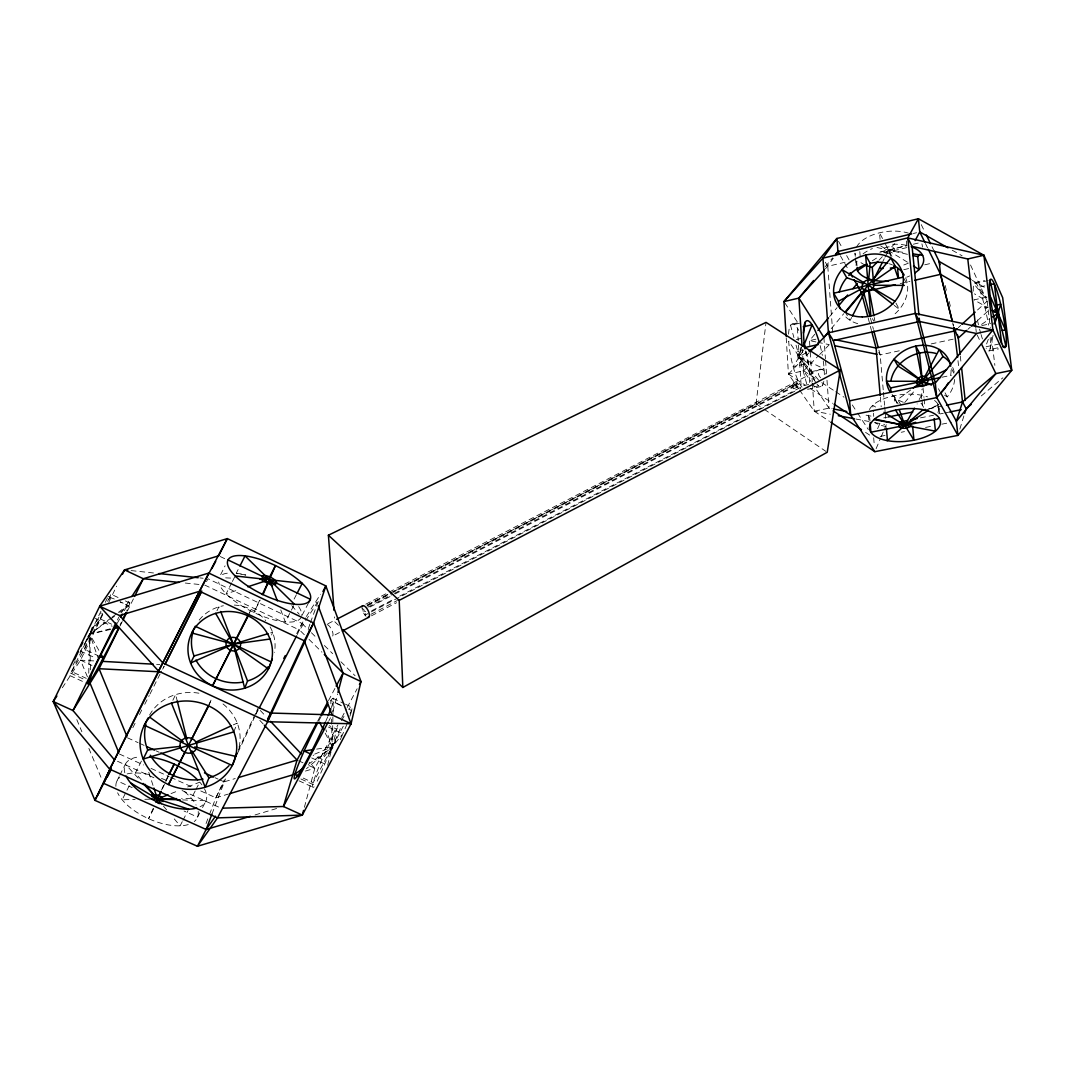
<?xml version="1.0" encoding="UTF-8"?>
<svg xmlns="http://www.w3.org/2000/svg" width="1065" height="1065" viewBox="0 0 1065 1065"><rect width="100%" height="100%" fill="white"/><g stroke="black" fill="none" stroke-linecap="round" stroke-linejoin="round"><path stroke-width="0.75" stroke-dasharray="5 3.75" d="M332.892 716.865L332.307 746.805L306.467 768.664M332.919 715.201L333.185 701.902L341.692 705.882M88.754 673.24L89.74 634.194L110.56 618.326M921.571 398.616L921.997 389.178M367.265 605.04L756.043 403.702L766.041 322.375M392.958 591.954L792.773 384.878L796.687 387.474L797.312 383.041C791.974 379.992 791.588 388.858 795.076 391.055L365.015 615.131L365.708 611.523L361.98 607.995L362.619 610.817A6.483 2.556 62.5 0 0 365.987 616.209M800.933 347.336L799.269 356.868L816.11 382.934M993.086 335.355L989.957 349.506L997.918 347.816M801.492 347.35L799.269 356.868L820.543 382.441M327.634 765.296L336.753 729.179L329.271 725.691M332.879 711.633L337.552 693.954M304.39 807.283L314.841 768.264L337.911 724.906M959.845 429.115L964.184 414.977M308.384 628.643L309.915 624.09M310.434 622.572L319.274 598.597M297.348 634.514L301.967 623.424L305.509 617.86M92.256 627.112L84.375 649.317L97.408 655.348M255.853 714.069L257.504 709.583M988.333 339.242L985.511 346.87L1000.035 343.782M211.935 814.126L225.5 778.901M206.051 823.538L208.926 815.963M209.512 814.459L215.849 797.792L224.289 779.86M233.807 731.881L237.242 723.082L232.809 725.119M271.588 634.98L272.64 632.277L269.551 633.209M876.109 448.685L880.569 438.208M881.208 436.717L886.293 424.735M877.6 428.729L880.223 422.712M208.673 705.909L211.802 698.8M248.744 614.611L251.047 609.38L249.583 612.242M317.184 781.204L341.745 725.305M87.104 638.601L86.012 641.316L93.454 627.099L92.375 628.51L87.876 636.977L100.057 618.818L111.599 624.197M153.254 808.335L148.567 818.692L154.305 807.47M161.507 790.07L164.662 783.068M237.974 752.383L254.615 717.025M238.36 749.96L258.05 708.092M259.501 600.567L253.856 612.481L260.18 600.074M162.333 788.845L165.115 783.028M165.807 781.577L168.59 775.759M100.935 611.243L71.515 671.562L86.252 678.338M105.275 602.337L107.445 597.878M62.342 687.75L80.514 660.167L102.906 614.292M108.697 602.457L116.644 586.176M117.43 620.003L118.881 617.034M120.105 625.94L122.275 621.521M127.347 611.19L133.884 597.918M172.85 700.291L175.645 694.606L177.256 700.97M216.954 610.764L218.884 606.85L220.069 609.926M208.793 704.657L211.695 698.826M119.094 776.638L117.017 780.791L132.18 787.621M119.799 775.253L125.364 764.191L139.741 779.806M220.655 574.661L225.088 565.835M141.405 761.102L135.415 772.964L142.87 781.79M245.735 575.087L236.27 573.236L238.454 568.896M129.224 785.77L122.156 799.775L135.122 799.495M231.704 582.848L226.139 593.857L238.493 589.81M232.396 581.463L235.179 575.965M882.792 261.537L884.243 258.675M884.975 257.251L888.596 250.102L906.768 245.443L906.288 240.53M132.819 727.701L135.055 723.308M139.528 714.535L141.712 709.982M144.747 704.298L149.233 695.525M149.979 694.061L160.402 673.346M162.652 669.193L164.143 666.264L161.148 671.882M165.927 780.272L168.177 775.866M851.681 317.463L850.176 320.392L846.222 313.789M195.188 790.962L191.407 798.311L181.556 798.524M195.947 789.485L199.741 782.136A44.304 20.701 24.4 0 1 201.911 784.838M294.113 599.062L296.336 594.763M182.261 821.661L180.118 825.828L172.836 817.214M182.98 820.276L187.986 810.558M293.687 605.705L285.313 621.947L280.761 609.872M199.688 813.021L197.571 817.121L184.059 811.024M202.523 807.576L206.051 800.747L181.756 799.882M302.114 615.264L308.877 602.218M296.669 633.635L301.967 623.424L208.021 578.774L206.011 582.528M256.066 714.082L258.356 709.663M200.766 790.949L215.849 797.792L224.116 781.856L235.219 778.542M317.769 720.925L320.072 716.572M328.499 700.624L335.395 687.577M328.952 720.672L330.496 717.757M341.759 717.677L346.378 708.997M347.137 707.559L357.134 688.762M343.276 726.21L313.19 782.682L301.914 777.49M350.105 713.39L351.623 710.541A44.73 4.087 -64.3 0 0 348.894 709.037M72.926 665.239L75.256 660.926M79.915 652.326L101.228 613.001M107.538 601.352L109.908 596.972L114.275 599.023M919.175 399.561L921.545 395.261L921.864 398.456M803.569 350.026L793.132 366.626L808.189 363.351L799.269 356.868L802.318 349.24L803.662 370.806L810.904 381.483M306.387 616.475L320.538 594.243M304.324 634.74L299.638 630.094L304.87 621.907M305.735 620.549L317.077 602.817L312.604 600.687M121.37 612.814L130.143 599.182M825.548 268.766L833.323 258.262M346.91 724.227A44.73 4.087 -64.3 0 1 342.89 733.798L322.149 759.292L313.137 755.125M904.704 402.57L914.729 390.509M825.269 266.649L832.657 257.837M814.778 334.29L809.48 340.627L809.813 345.553M829.622 316.545L837.05 307.665M831.206 328.686L843.72 313.722M878.958 260.233L882.326 256.705M885.681 253.164L894.746 243.632M798.59 388.672L788.433 374.108L809.001 352.848M786.21 337.831L788.433 374.108L803.662 370.806L818.492 355.683M819.637 354.525L829.901 344.048M958.314 327.634L960.723 325.424M977.537 309.982L987.149 301.155L974.435 293.847M967.899 329.338L970.295 327.155M977.497 320.605L989.478 309.702M981.331 395.9L1002.884 377.782M111.852 617.341L117.057 613.373M118.361 612.388L127.467 605.439L120.052 601.965M910.682 389.95L897.702 399.535L901.696 406.191M308.238 764.457L332.307 746.805L331.322 717.064M114.501 616.249L89.74 634.194L90.472 670.471M119.719 612.468L128.838 605.852L120.105 601.752M981.557 324.412L989.758 318.874M872.328 260.818L877.76 257.251M931.076 408.614L936.588 405.086M806.099 352.648L799.269 356.868L824.124 368.916L809.507 372.071L788.699 341.186A33.547 8.134 78 0 0 803.782 389.005M339.469 632.53L332.2 636.337A6.563 2.463 62.5 0 0 332.04 630.453A6.563 2.463 62.5 0 0 327.128 624.556M371.499 615.796L396.566 602.71M371.778 610.711L393.864 599.209M399.761 596.134L800.401 387.514L799.908 386.182L797.312 383.041L393.438 592.313M370.94 614.292L397.418 600.474M367.878 604.947L391.481 592.712M366.906 606.065L391.973 593.072M367.891 607.13L392.945 594.137M394.423 593.378L798.311 383.866M369.994 606.983L393.571 594.749M395.048 593.977L792.999 387.42M327.887 623.81L335.169 620.043M365.828 604.188L819.89 369.302M314.668 754.14L332.307 746.805L325.89 729.725M793.492 388.752L799.908 386.182M171.039 793.598L178.601 790.589M187.653 786.968L199.741 782.136M215.849 797.792L228.416 794.037M305.415 771.073L314.841 768.264L309.17 762.247M255.041 814.938L278.697 807.896M110.241 628.803L89.74 634.194L98.1 657.957M913.344 233.488L916.552 232.716M879.77 252.192L907.007 245.722M913.357 244.218L921.292 242.341M825.362 262.243L827.771 266.33L848.446 261.431M885.028 252.764L907.287 247.493M903.799 269.685L908.631 268.566M924.713 264.826L931.143 263.335M900.205 283.61L909.896 281.386M110.733 629.402L89.74 634.194L99.245 651.021M880.715 251.873L888.596 250.102L906.422 252.858M792.427 324.013L798.351 322.682M974.968 282.678L984.553 280.508M799.456 323.267L790.536 325.291L793.918 337.552M988.307 280.534L973.863 283.809L986.43 299.212M984.806 285.886L978.455 287.31L986.257 297.721M796.207 339.509L803.716 337.845M986.949 296.989L973.969 299.877L988.067 307.785M815.883 339.203L809.48 340.627L815.897 341.918M988.107 307.039L984.965 307.732L987.854 308.983M981.797 325.61L990.663 323.68M899.286 350.798L880.156 354.925L876.894 349.427M931.183 343.915L953.521 339.096M808.628 384.518L801.16 386.116L798.324 342.318M813.806 386.875L822.673 384.998M807.576 389.364L820.915 386.542M988.932 350.944L998.531 348.907M942.072 377.21L951.458 375.253M799.509 390.003L814.272 411.197L829.009 408.148L832.231 408.76M883.79 417.879L888.609 416.908M928.773 408.774L941.633 406.164M920.506 417.853L933.539 415.244M940.062 413.926L943.31 413.273M944.948 412.94L949.834 411.955M880.156 436.45L885.015 435.478M901.243 432.257L904.478 431.618M925.565 427.424L933.672 425.814M941.793 424.19L951.524 422.259M316.638 749.108L332.307 746.805L324.798 732.374M144.853 799.296L149.726 799.189M225.647 577.869L233.754 578.215M87.41 676.821L80.514 660.167L93.747 660.899M156.622 664.347L159.936 664.533M185.297 583.048L199.834 584.525M131.128 570.587L154.039 573.023M199.834 577.896L203.109 578.242M866.071 415.164L874.125 416.681M812.382 383.294L814.272 411.197L830.274 414.205M855.887 419.024L868.694 421.434M875.084 422.632L884.695 424.442M817.507 342.251L828.756 344.528M876.948 247.479L908.139 254.482M362.619 610.817L365.708 611.523M117.483 761.262L155.037 778.262M182.062 790.51L221.107 808.189M119.387 754.02L143.509 764.963M151.044 768.384L169.122 776.598M170.626 777.277L191.727 786.849M127.507 737.819L138.077 742.638M139.582 743.33L144.108 745.394M156.196 750.892L159.204 752.263M215.063 777.73L218.085 779.101M219.59 779.793L224.116 781.856M69.917 675.596L86.332 683.144M298.972 780.805L313.243 787.355M80.514 660.167L91.936 665.439M298.559 760.756L302.993 762.806M308.917 765.535L314.841 768.264M70.53 673.093L85.546 680.003M300.916 778.981L315.267 785.571A44.73 4.087 -64.3 0 1 316.877 771.899A44.73 4.087 -64.3 0 1 338.364 726.17M80.314 650.981L95.81 658.143M311.699 757.921L326.183 764.617M95.344 618.419L112.171 626.26M328.473 727.076L342.89 733.798M118.069 597.505L110.747 594.07A45.862 2.37 -62.7 0 1 107.738 602.351M125.39 600.94L129.784 603.003M332.879 698.294L344.088 703.552M345.486 704.205L351.091 706.841M330.896 703.845L330.789 700.544L341.932 705.775M108.177 596.4L114.115 599.182M348.788 709.21L351.623 710.541M204.666 585.031L299.638 630.094M220.202 556.516L226.166 559.365M880.675 245.909L907.966 262.483M952.243 250.235L962.134 255.8M972.372 280.414L985.365 287.83M944.509 395.168L947.251 396.886A33.228 27.983 -28.1 0 0 954.666 379.167M875.59 407.03L872.794 405.286L873.34 411.636M803.662 370.806L816.203 379.007M821.767 382.641L834.294 390.828M835.692 391.747L844.039 397.205M788.433 374.108L805.047 385.064M810.585 388.712L832.737 403.315M811.81 382.814L829.009 408.148L831.712 409.945M865.552 432.363L870.957 435.944M814.272 411.197L829.422 421.314M756.043 403.702L762.886 408.374M764.257 409.306L825.841 451.347M894.187 305.336L899.379 309.356L894.959 301.262M338.444 625.275L334.863 621.814L334.49 616.915M301.967 623.424L310.221 631.558M311.406 632.716L317.303 638.534M324.386 645.51L332.653 653.644M340.92 661.778L355.084 675.729M309.023 639.386L321.936 652.166M260.326 710.501L266.01 716.519M259.82 720.366L263.201 723.974M291.77 605.612L299.238 614.252M163.477 806.138L166.593 809.839M793.598 383.014L796.687 387.474M852.28 404.94L856.739 411.769M857.631 413.14L868.321 429.541M784.852 302.913L798.923 324.466M872.368 318.595L873.912 321.244M923.661 407.336L921.345 403.342A33.468 28.103 -28.3 0 1 917.085 403.954M840.378 255.786L848.486 269.911M838.541 241.329L841.776 247.027M846.635 255.573L849.058 259.847M938.425 388.712L939.982 391.547M945.028 392.812L947.251 396.886M882.499 238.52L879.477 232.809L880.076 239.359M885.508 244.244L892.35 257.211M903.959 278.524L907.58 285.393M953.854 373.216L950.939 367.678A33.468 28.103 -28.3 0 1 949.887 378.461M925.445 243.512L927.562 247.852M921.265 224.635L924.846 231.997M932.021 246.734L933.446 249.676M977.151 334.982L980.04 340.92M970.548 265.012L986.456 299.651M76.813 719.634L81.885 731.748M88.874 748.429L102.213 780.259M897.089 403.529L894.294 395.714L895.013 403.715M890.713 256.332L888.596 250.102L884.536 252.778A5.951 3.235 -7 0 1 886.053 247.373A5.951 3.235 -7 0 1 894.493 249.263A5.951 3.235 -7 0 1 887.118 253.35M148.767 772.338L153.36 786.476M796.034 345.206L807.896 388.126M870.478 318.155L873.42 329.351M878.891 350.132L880.156 354.925L883.298 390.642M868.148 317.903L871.49 330.589M952.722 323.014L953.521 326.183L952.749 323.081M945.161 285.407L946.745 291.783M949.141 301.355L950.739 307.745M874.232 317.463L874.831 320.671M800.401 387.514L800.654 388.845M987.149 301.155L990.317 327.501M991.502 337.392L994.87 365.375M975.873 328.632L976.246 331.881M960.297 356.123L961.216 364.337M957.981 360.662L958.713 367.265M939.011 408.414L939.676 414.751M937.959 404.194L938.944 413.739M923.009 387.913L923.954 397.378M924.114 398.962L924.899 406.857M922.01 400.054L922.809 408.055M883.431 392.266L884.576 405.259M884.722 406.883L885.148 411.756M885.295 413.366L885.867 419.863M880.342 396.992L881.194 406.79M859.801 251.606L860.214 256.492A34 18.225 -6.9 0 1 872.448 248.544M873.473 413.22L873.739 416.402M873.673 437.742L874.312 445.49M796.274 382.521L796.966 390.748M856.619 260.978L857.019 265.824M869.985 421.207L869.719 418.066A35.465 16.441 -5.7 0 1 868.361 413.926L869.027 421.82M855.262 256.359L854.995 253.124A33.867 18.371 -7 0 0 855.648 256.266M855.395 257.983L856.074 266.077A34 18.225 -6.9 0 1 857.019 261.245M827.771 266.33L832.963 335.608M823.897 337.419L825.442 358.798M825.561 360.449L826.52 373.602M826.986 380.192L829.009 408.148M810.252 352.116L812.262 381.656M797.405 328.113L798.218 340.733M351.317 711.753A44.73 4.087 -64.3 0 1 349.892 716.292M342.251 735.249A44.73 4.087 -64.3 0 1 338.816 742.811M341.479 720.606A44.73 4.087 -64.3 0 1 344.86 714.948M330.789 700.544A44.823 3.608 -64.2 0 1 331.322 707.599M327.727 716.772A44.823 3.608 -64.2 0 1 325.397 722.203M318.808 720.819A44.823 3.608 -64.2 0 1 321.217 716.332M301.368 616.715A45.529 16.201 25.8 0 1 259.141 614.838A45.529 16.201 25.8 0 1 218.645 582.036M222.492 574.541A45.529 16.201 25.8 0 1 228.336 573.063M236.27 573.236A45.529 16.201 25.8 0 1 245.735 574.994M298.639 606.597A45.529 16.201 25.8 0 1 301.688 615.317M149.566 715.068A47.992 43.479 13.2 0 1 200.446 693.475M223.011 703.938A47.992 43.479 13.2 0 1 238.174 750.372M204.467 788.845A44.304 20.701 24.4 0 1 200.074 806.777M124.818 772.751A44.304 20.701 24.4 0 1 140.167 756.776M188.252 824.576A44.198 21.074 24.3 0 1 148.488 818.652A44.198 21.074 24.3 0 1 117.629 792.799M115.885 786.329A44.198 21.074 24.3 0 1 119.666 777.477M127.161 773.909A44.198 21.074 24.3 0 1 152.455 775.4M161.467 778.395A44.198 21.074 24.3 0 1 170.267 782.376M184.498 791.641A44.198 21.074 24.3 0 1 196.08 805.06M198.197 811.477A44.198 21.074 24.3 0 1 194.203 821.594M199.182 620.083A42.028 38.699 14.6 0 1 223.397 605.745M234.313 605.066A42.028 38.699 14.6 0 1 265.757 620.655M270.097 626.859A42.028 38.699 14.6 0 1 274.411 652.392M124.312 610.671A45.782 1.85 -62.8 0 1 126.575 611.177M121.397 622.253A45.782 1.85 -62.8 0 1 120.119 624.875M117.217 623.384A45.782 1.85 -62.8 0 1 120.039 618.219M102.626 613.493A45.862 2.37 -62.7 0 1 69.278 674.611M903.293 402.264A33.468 28.103 -28.3 0 1 892.071 394.622M952.682 367.452A33.228 27.983 -28.1 0 1 954.386 373.123M938.624 404.527A33.228 27.983 -28.1 0 1 926.603 409.706M898.128 403.435A33.228 27.983 -28.1 0 1 892.297 395.075M908.378 263.068A33.867 18.371 -7 0 1 902.88 265.305M865.286 265.079A33.867 18.371 -7 0 1 859.854 261.817M856.513 247.04A33.867 18.371 -7 0 1 908.485 233.142M921.904 243.872A33.867 18.371 -7 0 1 922.37 247.053M909.643 275.928A34 18.225 -6.9 0 1 906.701 277.206M892.55 244.271A34 18.225 -6.9 0 1 906.768 245.443M990.144 337.672A34.839 5.032 78.3 0 1 986.177 348.175M982.436 338.963A34.839 5.032 78.3 0 1 981.065 334.556M980.679 333.252A34.839 5.032 78.3 0 1 979.56 329.125M978.482 324.798A34.839 5.032 78.3 0 1 976.818 317.277M973.277 291.144A34.839 5.032 78.3 0 1 978.629 287.683A34.839 5.032 78.3 0 1 988.52 325.091M934.524 400.427A35.465 16.441 -5.7 0 1 937.653 412.781M886.24 426.586A35.465 16.441 -5.7 0 1 874.578 422.499M869.399 409.572A35.465 16.441 -5.7 0 1 927.588 396.872M905.623 277.805A36.237 29.447 -30 0 1 892.563 315.866M857.724 323.654A36.237 29.447 -30 0 1 844.226 315.307M889.315 263.774A36.237 29.447 -30 0 1 892.43 264.932M788.593 334.157A33.547 8.134 78 0 1 798.763 330.403M806.245 351.556A33.547 8.134 78 0 1 809.32 383.28M823.831 381.35A33.654 7.894 78 0 1 816.988 384.132M814.752 380.684A33.654 7.894 78 0 1 805.273 350.332M820.143 345.579A33.654 7.894 78 0 1 822.34 355.39M823.258 360.982A33.654 7.894 78 0 1 824.323 375.865M820.543 377.782A5.432 3.488 62.5 0 1 819.491 369.502A5.432 3.488 62.5 0 1 825.934 374.214M330.669 751.504A7.868 0.719 -64.3 0 0 335.768 739.869A7.868 0.719 -64.3 0 0 330.47 749.081A7.868 0.719 -64.3 0 0 330.669 751.504M797.432 354.166A5.897 1.424 78 0 0 800.467 362.646A5.897 1.424 78 0 0 799.882 353.793A5.897 1.424 78 0 0 797.432 354.166"/><path stroke-width="1.5" d="M922.144 386.036L922.357 381.323L915.727 346.125L919.561 353.087L922.862 386.329M868.614 280.561L870.158 263.361L865.592 255.081L870.837 315.946M157.167 801.865L157.46 799.03L160.935 791.761M334.011 610.378L328.406 535.216L766.041 322.375L840.245 370.074L827.212 452.279L402.836 687.457L343.21 629.881M803.449 333.039L805.406 321.923M997.253 316.478L997.945 313.323L994.803 309.476M211.935 814.126L206.131 829.489L197.411 846.262L217.54 817.88L267.635 721.737L313.589 622.945L208.78 573.063L99.684 606.225L158.632 671.19L267.635 721.737L351.064 723.747L360.982 681.533L325.85 585.91L227.338 538.597L124.592 569.895L99.684 606.225L53.25 701.529L94.945 800.348L197.411 846.262L302.3 815.098L351.064 723.747L313.589 622.945L325.85 585.91L322.921 591.554M337.964 692.357L343.063 673.067L318.209 605.879M56.884 696.017L53.25 701.529L109.602 769.116L217.54 817.88L302.3 815.098L303.552 810.412M995.096 322.722L1000.687 304.257L995.975 305.296M964.677 413.406L966.128 408.68L971.187 404.42M959.072 370.567L962.52 401.931L956.383 421.287L957.901 435.399L874.844 451.68L830.793 422.233M267.635 721.737L270.67 713.044L304.297 640.797L313.589 622.945M993.991 324L997.945 313.323L992.3 310.168M237.042 753.421A47.992 43.479 13.2 0 1 235.671 756.363L232.237 765.509A48.564 43.931 13.1 0 1 148.834 768.93A48.564 43.931 13.1 0 1 184.099 701.023A48.564 43.931 13.1 0 1 232.237 765.509L144.308 725.265L148.062 717.97M271.082 661.898L268.447 668.94A42.467 39.059 14.5 0 1 195.507 671.855A42.467 39.059 14.5 0 1 226.699 611.523A42.467 39.059 14.5 0 1 268.447 668.94L233.315 644.152L191.793 632.969L195.254 626.26L271.082 661.898A42.028 38.699 14.6 0 0 272.307 659.288M229.015 765.668A47.992 43.479 13.2 0 1 208.953 777.823L205.212 787.208L171.452 703.126M268.021 666.823A42.028 38.699 14.6 0 1 247.559 680.974L244.684 688.19L233.315 644.152L215.662 613.373M803.543 346.178L812.089 324.798L803.276 326.782M263.002 594.563L275.462 565.582L268.899 578.428M155.929 802.411L160.868 791.468M131.9 596.453L143.309 578.734L218.711 555.797L227.338 538.597C181.436 624.929 137.065 712.126 94.945 800.348L111.239 768.624M250.302 816.349L206.131 829.489L103.491 783.281L110.361 768.664M103.491 783.281L110.267 768.903M234.833 757.428L236.949 752.942M262.323 594.616L269.378 579.719L277.339 600.833M169.295 774.308L174.167 764.124L168.922 774.401M122.422 574.341L124.592 569.895L127.853 570.241M115.979 622.958L72.992 710.541L114.487 759.891L109.602 769.116M119.373 627.418L99.072 668.727L72.992 710.541L53.25 701.529M123.008 620.043L126.629 612.668M134.603 596.44L143.309 578.734L178.84 582.382M145.905 724.147A47.992 43.479 13.2 0 0 147.715 749.933L143.216 759.039L233.807 731.881M193.071 631.652A42.028 38.699 14.6 0 0 194.07 656L190.622 662.989L233.315 644.152L270.004 639.027M191.367 739.643L208.061 706.122M114.487 759.891L159.311 670.378M208.78 573.063L158.632 671.19M164.835 664.52L201.724 590.915M165.634 663.322L201.325 592.113M239.918 566.008L245.03 555.903L294.446 604.228M882.073 262.975L873.367 280.135L872.235 267.315L877.84 261.418M248.118 615.117L212.561 685.767L248.172 615.916M208.673 705.909L168.483 784.572L185.456 751.131M852.426 315.999L865.938 289.64M297.068 593.338L302.234 583.327L235.179 575.965M308.877 602.218L310.381 599.315L228.043 559.95M283.796 658.463L285.313 655.534M259.128 708.185L296.576 635.978M267.621 718.902L270.67 713.044L332.027 714.855L351.064 723.747M97.235 796.008L99.524 791.668M107.166 777.184L110.986 769.955M316.997 722.363L297.068 760.064L283.436 806.498L222.758 808.149M320.831 715.121L327.727 702.075M336.167 686.126L343.063 673.067L324.279 654.482M328.18 722.123L283.436 806.498L302.3 815.098M359.438 684.422L360.982 681.533L343.063 673.067M915.141 240.597L919.761 231.944L918.403 218.738L836.917 238.48L783.973 301.568L786.103 336.181M211.868 568.564L215.676 561.468M914.422 408.175L904.917 425.414L883.977 412.288M918.935 314.96L912.066 246.361L907.793 237.894L918.403 218.738L983.887 255.254L1002.684 297.707L1011.75 370.327L957.901 435.399L936.787 397.591L915.288 313.43L907.793 237.894L822.939 258.156L783.973 301.568L798.883 298.107L824.443 269.991M835.16 255.573L837.942 251.54L836.917 238.48L822.939 258.156L828.437 332.786L850.735 415.19L874.844 451.68M206.131 829.489L215.489 816.176M834.121 404.234L850.735 415.19L936.787 397.591L935.296 383.054L976.432 333.491L992.913 329.937L1011.75 370.327L995.855 373.615L962.52 401.931L946.452 405.193M936.787 397.591L992.913 329.937L983.887 255.254L907.793 237.894M918.736 385.69L942.978 356.495L939.277 349.506L922.357 381.323L913.277 388.033M802.038 346.032L798.883 298.107L813.66 280.494M835.825 254.056L837.942 251.54L911.733 233.874M817.96 330.483L828.57 317.809M839.18 305.136L847.66 294.992M852.959 288.655L857.205 283.583M829.116 331.175L823.897 337.419L798.883 298.107M844.771 312.471L861.452 292.516L895.359 284.728M845.424 312.471L890.912 258.076L895.319 266.396A36.237 29.447 -30 0 1 904.198 275.063M810.145 351.676L828.437 332.786L915.288 313.43L992.913 329.937M957.116 328.739L954.719 330.949L876.082 348.042L834.973 339.668M961.921 324.319L975.127 312.191M966.701 330.43L958.3 338.058L960.124 354.485M971.493 326.063L976.286 321.697M922.969 409.666L887.465 440.644L886.373 428.157M296.616 776.997L300.303 773.869M302.899 768.371L294.872 774.255L297.694 775.546M872.262 282.411L895.319 266.396M992.487 317.024L997.945 313.323L992.181 310.847M857.152 267.435L857.418 270.656L866.91 264.4M928.321 410.384L904.917 425.414L899.326 409.772M808.841 350.971L815.684 346.751M840.232 308.77A36.237 29.447 -30 0 1 838.461 301.222L862.53 288.282M402.836 687.457L399.189 600.367L840.245 370.074M342.371 631.013L368.557 617.341M336.633 619.284L362.872 605.705M946.652 369.728L922.357 381.323L886.519 381.217L890.553 387.953A33.228 27.983 -28.1 0 0 891.352 392.306M195.854 742.079L231.331 725.798M168.03 794.809L157.46 799.03L130.636 782.961M247.759 586.788L266.29 580.731M99.684 606.225L119.613 615.543L199.674 591.248L304.297 640.797L332.027 714.855M194.07 656L268.007 633.675M238.387 777.583L297.068 760.064L264.333 725.185M229.987 793.571L292.848 774.827M909.51 424.083L915.634 422.312M912.066 246.361L967.779 258.981L983.887 255.254M903.24 277.153L833.655 293.221L838.461 301.222M914.742 280.268L940.568 274.344L971.613 292.223M113.968 628.67L118.814 627.565A45.782 1.85 -62.8 0 1 87.876 683.983A45.782 1.85 -62.8 0 1 116.484 624.756M989.558 284.808L994.311 283.743L1001.646 343.436M828.437 332.786L833.323 340.56L919.588 321.497L976.432 333.491M818.16 344.581L805.193 347.443A33.547 8.134 78 0 0 803.782 342.704M1002.298 330.536L1005.453 329.857L990.197 296.256M1002.698 346.804L1005.893 346.125L989.918 280.175M890.553 387.953L940.515 377.529M850.735 415.19L849.604 400.839L933.686 383.387M888.609 416.908L912.718 412.022M922.357 410.065L925.565 409.426M899.326 422.113L907.473 420.475M910.735 419.823L917.245 418.518M949.834 411.955L961.242 409.666M939.436 418.505L870.904 432.217L870.118 422.778M313.509 749.574L304.124 750.958L310.128 753.74M147.715 749.933L180.304 746.365M151.35 799.163L176.644 798.617M873.114 285.26L904.305 285.38M180.131 799.828L157.46 799.03L143.069 783.414M259.66 579.307L262.909 579.44M159.51 671.802L99.072 668.727L126.881 736.288M102.027 661.352L153.32 664.174M158.938 573.542L198.197 577.723M912.905 253.856L922.636 255.36M833.842 409.066L846.742 411.503M874.006 419.583L935.443 431.165L934.165 418.572M838.288 415.709L854.29 418.718M835.173 345.819L876.948 354.272M874.525 419.064L900.125 424.403M912.931 255.56L917.724 256.638A33.867 18.371 -7 0 0 919.694 254.322M194.749 746.924L235.671 756.363M188.705 809.174L157.46 799.03L153.879 788.033M894.959 301.262L842.042 269.591L846.755 277.739L863.595 283.636M931.436 385.077L922.357 381.323L894.001 359.211L897.981 366.08L926.696 384.039M151.789 796.474L163.118 801.586M147.13 746.765L154.678 750.199M160.722 752.955L198.463 770.155M204.493 772.91L213.559 777.037M98.859 656.013L103.198 658.024L100.829 653.817M270.67 713.044L162.998 663.002L119.613 615.543M114.487 625.541L118.814 627.565M124.592 569.895L143.309 578.734M948.01 247.852L919.761 231.944L924.726 242.075M970.934 279.589L939.184 261.471L934.165 251.154M913.504 266.024L919.042 269.551L917.724 256.638M833.07 410.837L861.492 429.674M150.125 717.477L183.18 741.613M872.089 288.256L892.883 304.324M328.406 535.216L399.189 600.367M270.55 721.338L301.209 753.82M145 784.306L161.387 803.689M191.873 750.865L208.953 777.823M895.598 410.118L913.943 440.218L912.612 426.16M837.942 251.54L839.566 254.375M850.11 272.733L852.533 276.98M854.157 279.802L861.452 292.516L867.722 316.318M940.768 392.958L956.383 421.287L995.855 373.615L981.477 343.902M915.288 313.43L919.588 321.497L935.296 383.054M962.52 401.931L966.128 408.68M319.553 722.256L323.307 729.485M928.281 249.303L940.568 274.344L952.363 321.51L940.275 273.585M926.284 234.939L930.584 243.779M89.926 682.878L118.761 752.516M220.668 611.47L247.559 680.974M893.894 265.678L898.128 278.138M833.323 340.56L849.604 400.839M863.755 292.569L870.065 316.558M873.846 330.949L878.053 346.937M871.902 332.174L876.082 348.042L880.196 395.368M953.92 327.78L957.621 357.361M177.256 700.97L186.854 739.11M939.982 264.653L939.184 261.471L940.568 274.344M957.502 334.863L958.3 338.058L953.934 327.794M869.107 290.079L873.926 315.852M967.779 258.981L975.686 327.022M961.575 367.625L965.209 400.467M919.255 318.222L919.588 321.497M897.595 268.46L898.501 278.085M90.565 675.423L90.658 680.375M330.896 708.771A44.823 3.608 -64.2 0 1 328.246 715.507M325.397 722.203A44.823 3.608 -64.2 0 1 294.512 778.874A44.823 3.608 -64.2 0 1 318.102 722.15M322.003 714.908A44.823 3.608 -64.2 0 1 327.581 705.296M262.19 580.665A45.529 16.201 25.8 0 1 272.627 585.737M203.016 779.207A47.992 43.479 13.2 0 1 150.298 755.218M196.825 808.016A44.304 20.701 24.4 0 1 157.088 801.825A44.304 20.701 24.4 0 1 126.069 776.039M149.965 757.055A44.304 20.701 24.4 0 1 197.651 779.913M243.1 682.066A42.028 38.699 14.6 0 1 195.947 660.06M125.976 612.495A45.782 1.85 -62.8 0 1 123.154 618.579M120.811 616.835A45.782 1.85 -62.8 0 1 122.302 614.186M74.444 659.688A45.862 2.37 -62.7 0 1 78.224 651.753M80.794 646.495A45.862 2.37 -62.7 0 1 82.777 642.501M159.683 803.569A7.774 3.701 24.3 0 1 157.82 803.13M152.095 794.583A7.774 3.701 24.3 0 1 153.533 794.397M155.237 794.517A7.774 3.701 24.3 0 1 162.293 797.712M367.824 617.354A6.483 2.556 62.5 0 0 369.462 615.064L368.823 612.242A6.483 2.556 62.5 0 0 366.413 607.902L365.441 606.824A6.483 2.556 62.5 0 0 362.033 606.904M925.738 345.366A33.468 28.103 -28.3 0 1 950.739 366.2M948.103 383.027A33.468 28.103 -28.3 0 1 941.62 392.24M890.313 392.266A33.468 28.103 -28.3 0 1 892.443 361.235A33.468 28.103 -28.3 0 1 924.101 345.3M911.214 246.721A34 18.225 -6.9 0 1 914.862 272.973M888.609 281.16A34 18.225 -6.9 0 1 857.418 270.656M894.627 267.448A33.867 18.371 -7 0 1 890.3 268.087M883.098 268.473A33.867 18.371 -7 0 1 880.276 268.38M872.235 267.315A33.867 18.371 -7 0 1 865.286 265.079M839.34 291.837A36.237 29.447 -30 0 1 846.755 277.739M848.805 275.476A36.237 29.447 -30 0 1 867.19 264.173M870.158 263.361A36.237 29.447 -30 0 1 887.704 263.321M890.979 380.405A33.228 27.983 -28.1 0 1 897.981 366.08M898.887 365.029A33.228 27.983 -28.1 0 1 935.869 353.434M942.978 356.495A33.228 27.983 -28.1 0 1 950.526 363.591M921.385 386.462A5.844 4.926 -28.1 0 1 917.471 379.406A5.844 4.926 -28.1 0 1 926.696 377.503A5.844 4.926 -28.1 0 1 924.3 385.863M805.02 348.867A33.654 7.894 78 0 1 806.604 320.818A33.654 7.894 78 0 1 819.331 342.611M236.15 576.911A45.649 15.762 25.9 0 0 307.625 602.537A45.649 15.762 25.9 0 0 263.401 560.523A45.649 15.762 25.9 0 0 236.15 576.911M181.529 749.68A8.533 7.721 13.1 0 0 196.186 749.014A8.533 7.721 13.1 0 0 187.666 737.712A8.533 7.721 13.1 0 0 181.529 749.68M227.284 647.84A7.388 6.803 14.6 0 0 239.971 647.28A7.388 6.803 14.6 0 0 232.676 637.309A7.388 6.803 14.6 0 0 227.284 647.84M263.494 579.094A8.027 2.769 25.9 0 0 276.088 583.726A8.027 2.769 25.9 0 0 268.526 576.365A8.027 2.769 25.9 0 0 263.494 579.094M886.732 440.511A35.611 16.255 -5.6 0 0 940.488 422.672A35.611 16.255 -5.6 0 0 887.824 412.168A35.611 16.255 -5.6 0 0 886.732 440.511M901.789 428.117A6.257 2.862 -5.6 0 0 911.161 424.935A6.257 2.862 -5.6 0 0 901.829 423.151A6.257 2.862 -5.6 0 0 901.789 428.117M996.6 310.394A6.15 0.839 78.3 0 0 999.17 319.354A6.15 0.839 78.3 0 0 998.051 310.248A6.15 0.839 78.3 0 0 996.6 310.394M989.571 289.813A34.959 4.753 78.3 0 0 1003.483 346.644A34.959 4.753 78.3 0 0 1000.501 303.498A34.959 4.753 78.3 0 0 989.571 289.813M867.07 290.785A6.417 5.192 -30.2 0 0 873.992 282.491A6.417 5.192 -30.2 0 0 863.542 282.478A6.417 5.192 -30.2 0 0 867.07 290.785M862.357 316.931A36.516 29.567 -30.2 0 0 901.27 269.538A36.516 29.567 -30.2 0 0 841.776 269.911A36.516 29.567 -30.2 0 0 862.357 316.931"/></g></svg>
